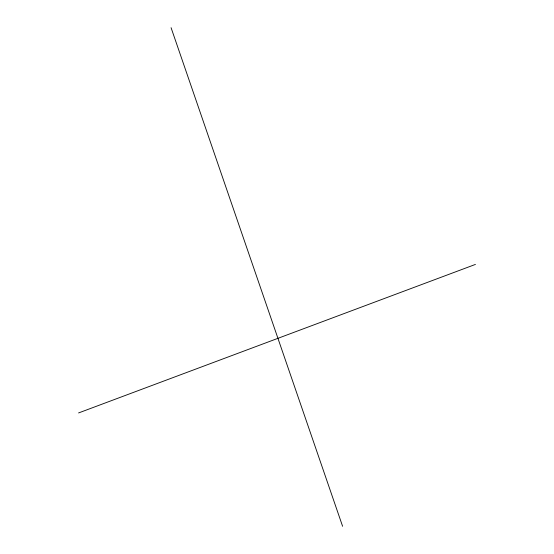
<?xml version="1.0" encoding="UTF-8"?>
<svg xmlns="http://www.w3.org/2000/svg" width="554" height="554" viewBox="0 0 554 554"><rect width="100%" height="100%" fill="white"/><g stroke="black" fill="none" stroke-linecap="round" stroke-linejoin="round"><path stroke-width="0.83" d="M78.571 412.945L475.429 264.417M171.075 27.7L342.601 526.3"/></g></svg>
